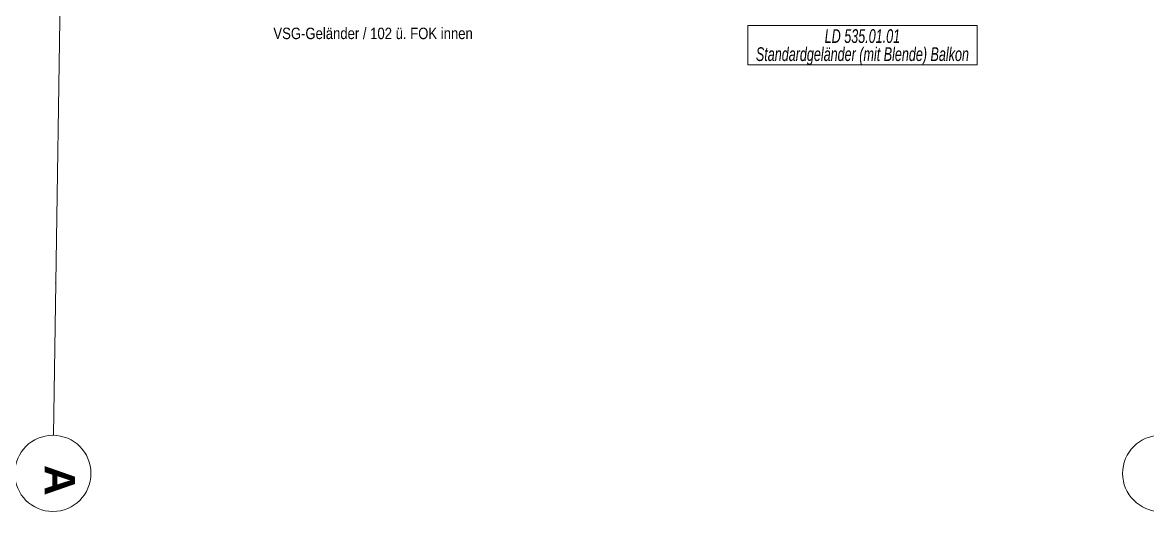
# Model space of a CAD drawing. Header units: metres. Extents: x -16782 to 57285, y -22997 to 18599.
# Drawn here: x -11223 to -3839, y -17811 to -14603 of the extents above; entities that cross this region are included whole.
import ezdxf
from ezdxf.enums import TextEntityAlignment as Align

# ---------------------------------------------------------------- set-up
doc = ezdxf.new("R2010")
doc.units = ezdxf.units.M
doc.header["$MEASUREMENT"] = 0
for name, color, linetype in [('11__100 Achsraster', 7, 'Continuous'), ('916 Kote PP', 7, 'Continuous'), ('937 Beschriftung Detail', 7, 'Continuous')]:
    doc.layers.add(name, color=color, linetype=linetype)
doc.styles.add('ERSTELLTER_STIL_1', font='ARIALN.TTF')
doc.styles.add('ERSTELLTER_STIL_4', font='arialbd.ttf')
doc.styles.add('ERSTELLTER_STIL_8', font='ARIALNI.TTF', dxfattribs={"width": 0.8})
doc.linetypes.add('Grenze Bezirk', pattern='A,0,[2,22HAUS116_408 STG1 _ 1.Stock_IndexB_2026-08-161.Shx,S=0.001587,R=0,X=0,Y=0],-0.25,0', length=0.25)

# ---------------------------------------------------------------- blocks, each defined once
blk = doc.blocks.new('Standard-Rastermarker_10')
at = {"layer": '11__100 Achsraster', "color": 8, "linetype": 'Continuous', "lineweight": 5}
blk.add_circle((22.3771, 0), 0.25, dxfattribs=at)
at = {"layer": '11__100 Achsraster', "color": 8, "lineweight": 5, "style": 'ERSTELLTER_STIL_4'}
blk.add_attdef('AC_MarkerText_1', text='', height=0.2, rotation=0.87881, dxfattribs=at).set_placement((22.3749, 0.1), align=Align.TOP_CENTER)
blk = doc.blocks.new('Standard-Rastermarker_15')
at = {"layer": '11__100 Achsraster', "color": 8, "linetype": 'Grenze Bezirk', "lineweight": 5}
for p, q in [((1, 0), (22.8752, 0)), ((22.8752, 0), (23.8752, 0))]:
    blk.add_line(p, q, dxfattribs=at)
at = {"layer": '11__100 Achsraster', "color": 8, "linetype": 'Continuous', "lineweight": 5}
blk.add_circle((24.1252, 0), 0.25, dxfattribs=at)
at = {"layer": '11__100 Achsraster', "color": 8, "linetype": 'Grenze Bezirk', "lineweight": 5}
blk.add_point((22.8752, 0), dxfattribs=at)
blk.add_point((22.8752, 0), dxfattribs=at)
at = {"layer": '11__100 Achsraster', "color": 8, "lineweight": 5, "style": 'ERSTELLTER_STIL_4'}
blk.add_attdef('AC_MarkerText_1', text='', height=0.2, rotation=0.87881, dxfattribs=at).set_placement((24.123, 0.1), align=Align.TOP_CENTER)

msp = doc.modelspace()

# ---------------------------------------------------------------- linework, layer by layer
at = {"layer": '937 Beschriftung Detail', "color": 6, "linetype": 'Continuous', "lineweight": 13, "flags": 128}
msp.add_lwpolyline([(-6462.704, -14879.557), (-4958.05, -14879.557), (-4958.05, -14622.38), (-6462.704, -14622.38), (-6462.704, -14879.557)], close=True, dxfattribs=at)

# ---------------------------------------------------------------- block references
at = {"layer": '11__100 Achsraster', "color": 7, "linetype": 'Continuous', "lineweight": 18}
ref = msp.add_blockref('Standard-Rastermarker_15', (-10653.687, 6561.078), dxfattribs=dict(at, xscale=999.9999999999995, yscale=999.9999999999995, zscale=999.9999999999995, rotation=269.1211930973006))
ref.add_attrib('AC_MarkerText_1', 'A', dxfattribs={"color": 8, "lineweight": 5, "height": 200, "rotation": 270, "style": 'ERSTELLTER_STIL_4'}).set_placement((-10877.993, -17607.01), align=Align.TOP_CENTER)
at = {"layer": '11__100 Achsraster', "color": 7, "linetype": 'Continuous', "lineweight": 18, "xscale": 999.9999999999995, "yscale": 999.9999999999995, "zscale": 999.9999999999995, "rotation": 269.1211930973006}
msp.add_blockref('Standard-Rastermarker_10', (-3409.643, 4813.206), dxfattribs=at)

# ---------------------------------------------------------------- texts
at = {"layer": '916 Kote PP', "color": 7, "linetype": 'Continuous', "lineweight": 13, "insert": (-8921.964, -14712.493), "char_height": 75, "attachment_point": 8, "style": 'ERSTELLTER_STIL_1'}
msp.add_mtext('\\A1;{\\pqc;\\fArial Narrow|b0|i0|c0|p0;\\W1.000000;VSG-Geländer\\fArial Narrow|b0|i0|c0|p0;\\W1.000000; / \\fArial Narrow|b0|i0|c0|p0;\\W1.000000;102 ü. FOK innen}', dxfattribs=at)
at = {"layer": '937 Beschriftung Detail', "color": 6, "linetype": 'Continuous', "lineweight": 13, "insert": (-5710.377, -14882.246), "char_height": 90, "attachment_point": 8, "line_spacing_factor": 0.789402, "style": 'ERSTELLTER_STIL_8'}
msp.add_mtext('\\A1;{\\pqc;\\fArial Narrow|b0|i1|c0|p0;\\W0.800000;LD 535.01.01\\P\\pqc;\\fArial Narrow|b0|i1|c0|p0;\\W0.800000;Standardgeländer (mit\\fArial Narrow|b0|i1|c0|p0;\\W0.800000; \\fArial Narrow|b0|i1|c0|p0;\\W0.800000;Blende) Balkon}', dxfattribs=at)

doc.saveas('drawing.dxf')
